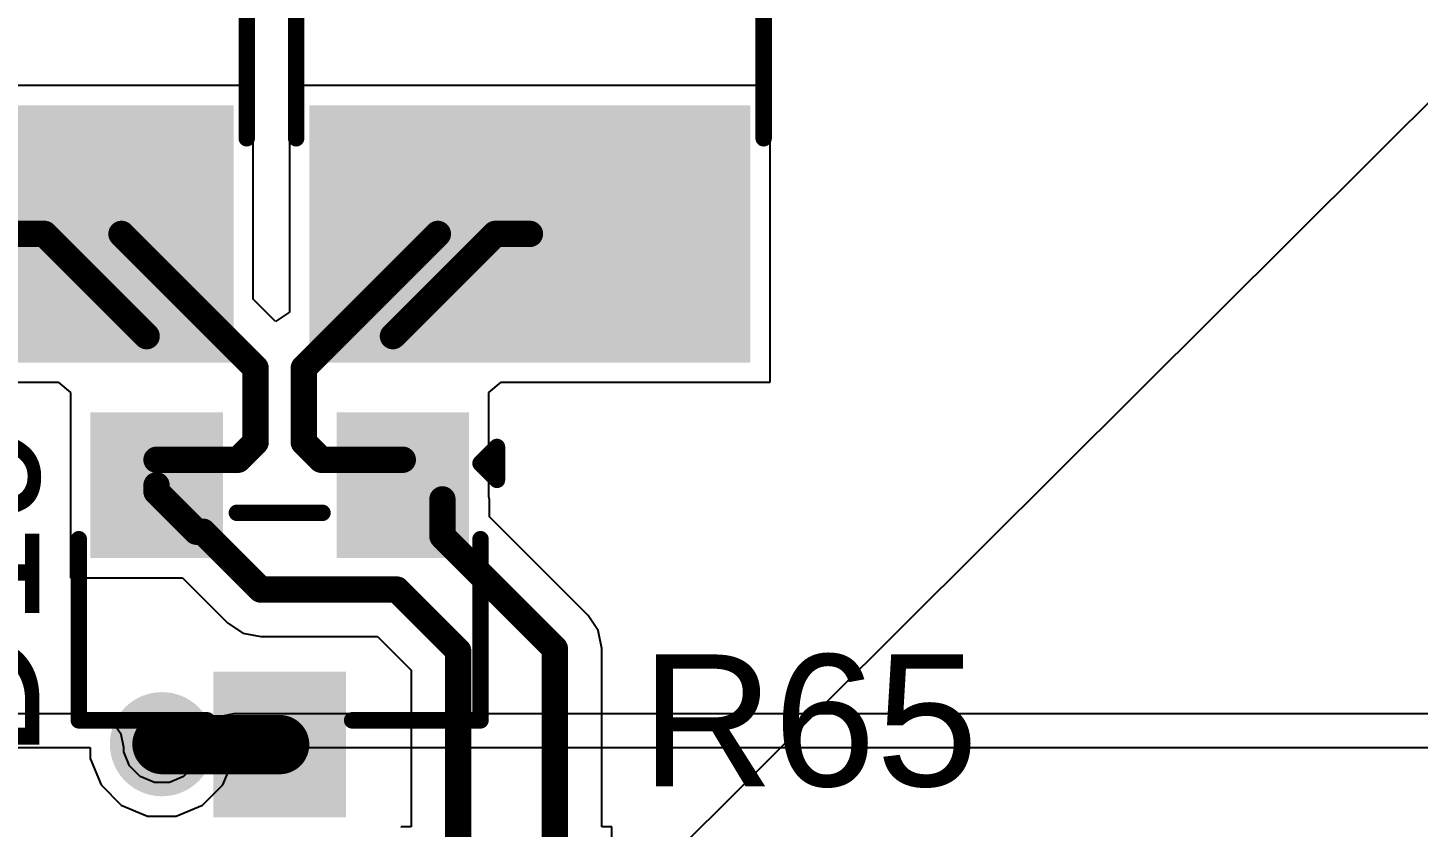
# Model space of a CAD drawing. Header units: millimetres. Extents: x 0 to 5423, y 0 to 5425.
# Drawn here: x 110.75 to 121.48, y 144.7 to 150.86 of the extents above; entities that cross this region are included whole.
import ezdxf

# ---------------------------------------------------------------- set-up
doc = ezdxf.new("R2010")
doc.units = ezdxf.units.MM
for name, color, linetype in [('BottomLayer', 5, 'Continuous'), ('BottomSolder', 6, 'Continuous'), ('TopLayer', 1, 'Continuous'), ('TopOverlay', 2, 'Continuous'), ('TopPaste', 8, 'Continuous'), ('TopSolder', 216, 'Continuous'), ('ViaHoleLayer', 16, 'Continuous')]:
    doc.layers.add(name, color=color, linetype=linetype)
doc.styles.add('Arial', font='', dxfattribs={"height": 0.2})
doc.styles.get('Arial').set_extended_font_data('Arial')

# ---------------------------------------------------------------- blocks, each defined once
blk = doc.blocks.new('F____1812__76')
at = {"layer": 'TopLayer'}
for points in [[(-3.37999959, 1.60000061), (-1.60000061, 1.60000061), (-1.60000061, -1.60000061), (-3.37999959, -1.60000061)], [(1.60000061, 1.60000061), (3.37999959, 1.60000061), (3.37999959, -1.60000061), (1.60000061, -1.60000061)]]:
    blk.add_hatch(color=1, dxfattribs=at).paths.add_polyline_path(points)
at = {"layer": 'TopPaste'}
for points in [[(-3.37999959, 1.60000061), (-1.60000061, 1.60000061), (-1.60000061, -1.60000061), (-3.37999959, -1.60000061)], [(1.60000061, 1.60000061), (3.37999959, 1.60000061), (3.37999959, -1.60000061), (1.60000061, -1.60000061)]]:
    blk.add_hatch(color=8, dxfattribs=at).paths.add_polyline_path(points)
at = {"layer": 'TopSolder'}
for points in [[(-3.48159959, 1.70160061), (-1.49840061, 1.70160061), (-1.49840061, -1.70160061), (-3.48159959, -1.70160061)], [(1.49840061, 1.70160061), (3.48159959, 1.70160061), (3.48159959, -1.70160061), (1.49840061, -1.70160061)]]:
    blk.add_hatch(color=216, dxfattribs=at).paths.add_polyline_path(points)
at = {"layer": 'TopOverlay', "const_width": 0.127}
for points in [[(-1.7526, 1.8034), (1.8542, 1.8034)], [(-1.7526, -1.8034), (1.8542, -1.8034)]]:
    blk.add_lwpolyline(points, dxfattribs=at)
at = {"layer": 'TopOverlay', "const_width": 0.0635}
for points in [[(-1.78435, 1.8034, 1), (-1.72085, 1.8034, 1)], [(1.82245, 1.8034, 1), (1.88595, 1.8034, 1)], [(-1.78435, -1.8034, 1), (-1.72085, -1.8034, 1)], [(1.82245, -1.8034, 1), (1.88595, -1.8034, 1)]]:
    blk.add_lwpolyline(points, format="xyb", close=True, dxfattribs=at)
blk = doc.blocks.new('F____1812__77')
at = {"layer": 'TopLayer'}
for points in [[(-3.37999959, 1.60000061), (-1.60000061, 1.60000061), (-1.60000061, -1.60000061), (-3.37999959, -1.60000061)], [(1.60000061, 1.60000061), (3.37999959, 1.60000061), (3.37999959, -1.60000061), (1.60000061, -1.60000061)]]:
    blk.add_hatch(color=1, dxfattribs=at).paths.add_polyline_path(points)
at = {"layer": 'TopPaste'}
for points in [[(-3.37999959, 1.60000061), (-1.60000061, 1.60000061), (-1.60000061, -1.60000061), (-3.37999959, -1.60000061)], [(1.60000061, 1.60000061), (3.37999959, 1.60000061), (3.37999959, -1.60000061), (1.60000061, -1.60000061)]]:
    blk.add_hatch(color=8, dxfattribs=at).paths.add_polyline_path(points)
at = {"layer": 'TopSolder'}
for points in [[(-3.48159959, 1.70160061), (-1.49840061, 1.70160061), (-1.49840061, -1.70160061), (-3.48159959, -1.70160061)], [(1.49840061, 1.70160061), (3.48159959, 1.70160061), (3.48159959, -1.70160061), (1.49840061, -1.70160061)]]:
    blk.add_hatch(color=216, dxfattribs=at).paths.add_polyline_path(points)
at = {"layer": 'TopOverlay', "const_width": 0.127}
for points in [[(-1.7526, 1.8034), (1.8542, 1.8034)], [(-1.7526, -1.8034), (1.8542, -1.8034)]]:
    blk.add_lwpolyline(points, dxfattribs=at)
at = {"layer": 'TopOverlay', "const_width": 0.0635}
for points in [[(-1.78435, 1.8034, 1), (-1.72085, 1.8034, 1)], [(1.82245, 1.8034, 1), (1.88595, 1.8034, 1)], [(-1.78435, -1.8034, 1), (-1.72085, -1.8034, 1)], [(1.82245, -1.8034, 1), (1.88595, -1.8034, 1)]]:
    blk.add_lwpolyline(points, format="xyb", close=True, dxfattribs=at)
blk = doc.blocks.new('SOT_23_80')
at = {"layer": 'TopLayer'}
for points in [[(-0.41000045, 1.46000089), (0.41000045, 1.46000089), (0.41000045, 0.54000019), (-0.41000045, 0.54000019)], [(-1.36000109, -0.54000019), (-0.54000019, -0.54000019), (-0.54000019, -1.46000089), (-1.36000109, -1.46000089)], [(0.54000019, -0.54000019), (1.36000109, -0.54000019), (1.36000109, -1.46000089), (0.54000019, -1.46000089)]]:
    blk.add_hatch(color=1, dxfattribs=at).paths.add_polyline_path(points)
at = {"layer": 'TopPaste'}
for points in [[(-0.41000045, 1.46000089), (0.41000045, 1.46000089), (0.41000045, 0.54000019), (-0.41000045, 0.54000019)], [(-1.36000109, -0.54000019), (-0.54000019, -0.54000019), (-0.54000019, -1.46000089), (-1.36000109, -1.46000089)], [(0.54000019, -0.54000019), (1.36000109, -0.54000019), (1.36000109, -1.46000089), (0.54000019, -1.46000089)]]:
    blk.add_hatch(color=8, dxfattribs=at).paths.add_polyline_path(points)
at = {"layer": 'TopSolder'}
for points in [[(-0.51160045, 1.56160089), (0.51160045, 1.56160089), (0.51160045, 0.43840019), (-0.51160045, 0.43840019)], [(-1.46160109, -0.43840019), (-0.43840019, -0.43840019), (-0.43840019, -1.56160089), (-1.46160109, -1.56160089)], [(0.43840019, -0.43840019), (1.46160109, -0.43840019), (1.46160109, -1.56160089), (0.43840019, -1.56160089)]]:
    blk.add_hatch(color=216, dxfattribs=at).paths.add_polyline_path(points)
at = {"layer": 'TopOverlay', "const_width": 0.127}
for points in [[(-0.5588, 0.8128), (-1.5494, 0.8128)], [(-1.5494, 0.8128), (-1.5494, -0.5841999999999999)], [(1.5494, 0.8128), (0.5588, 0.8128)], [(1.5494, 0.8128), (1.5494, -0.5841999999999999)], [(0.3302, -0.7874), (-0.3302, -0.7874)], [(-1.6764, -1.0414), (-1.6764, -1.2954)], [(-1.5494, -1.1684), (-1.6764, -1.0414)], [(-1.5494, -1.1684), (-1.6764, -1.2954)]]:
    blk.add_lwpolyline(points, dxfattribs=at)
at = {"layer": 'TopOverlay', "const_width": 0.0635}
for points in [[(-1.58115, 0.8128, 1), (-1.51765, 0.8128, 1)], [(-1.58115, 0.8128, 1), (-1.51765, 0.8128, 1)], [(-0.5905499999999999, 0.8128, 1), (-0.52705, 0.8128, 1)], [(0.52705, 0.8128, 1), (0.5905499999999999, 0.8128, 1)], [(1.51765, 0.8128, 1), (1.58115, 0.8128, 1)], [(1.51765, 0.8128, 1), (1.58115, 0.8128, 1)], [(-1.58115, -0.5841999999999999, 1), (-1.51765, -0.5841999999999999, 1)], [(1.51765, -0.5841999999999999, 1), (1.58115, -0.5841999999999999, 1)], [(-0.36195, -0.7874, 1), (-0.29845, -0.7874, 1)], [(0.29845, -0.7874, 1), (0.36195, -0.7874, 1)], [(-1.70815, -1.0414, 1), (-1.64465, -1.0414, 1)], [(-1.70815, -1.0414, 1), (-1.64465, -1.0414, 1)], [(-1.58115, -1.1684, 1), (-1.51765, -1.1684, 1)], [(-1.58115, -1.1684, 1), (-1.51765, -1.1684, 1)], [(-1.70815, -1.2954, 1), (-1.64465, -1.2954, 1)], [(-1.70815, -1.2954, 1), (-1.64465, -1.2954, 1)]]:
    blk.add_lwpolyline(points, format="xyb", close=True, dxfattribs=at)
blk = doc.blocks.new('P____PAK_SO_8_138')
at = {"layer": 'TopSolder'}
blk.add_line((2.62857742, -2.43887498), (-5398.322477399999, -5376.64347326), dxfattribs=at)

msp = doc.modelspace()

# ---------------------------------------------------------------- hatches: boundary and pattern name
at = {"layer": 'BottomLayer'}
h = msp.add_hatch(color=5, dxfattribs=at)
edge = h.paths.add_edge_path()
edge.add_arc((111.7854127, 145.3388127), 0.2999994, 0, 360)
at = {"layer": 'BottomSolder'}
h = msp.add_hatch(color=6, dxfattribs=at)
edge = h.paths.add_edge_path()
edge.add_arc((111.7854127, 145.3388127), 0.4015993999999999, 0, 360)
at = {"layer": 'TopLayer'}
h = msp.add_hatch(color=1, dxfattribs=at)
edge = h.paths.add_edge_path()
edge.add_arc((111.7854127, 145.3388127), 0.2999994, 0, 360)
at = {"layer": 'TopSolder'}
h = msp.add_hatch(color=216, dxfattribs=at)
edge = h.paths.add_edge_path()
edge.add_arc((111.7854127, 145.3388127), 0.4015993999999999, 0, 360)
at = {"layer": 'ViaHoleLayer'}
h = msp.add_hatch(color=16, dxfattribs=at)
edge = h.paths.add_edge_path()
edge.add_arc((111.7854127, 145.3388127), 0.1499997, 0, 360)

# ---------------------------------------------------------------- linework, layer by layer
at = {"layer": 'BottomLayer'}
for p, q in [((111.2314133, 145.57238602), (96.01285852, 145.57238602)), ((111.33051902, 145.55267308), (111.2314133, 145.57238602)), ((112.3394121, 145.57238602), (112.24030638, 145.55267308)), ((142.90521584, 145.57238856), (112.3394121, 145.57238602)), ((111.41453714, 145.496534), (111.33051902, 145.55267308)), ((111.47067622, 145.41251588), (111.41453714, 145.496534)), ((112.15628826, 145.496534), (112.10014918, 145.41251588)), ((112.24030638, 145.55267308), (112.15628826, 145.496534)), ((111.49038916, 145.31341016), (111.47067622, 145.41251588)), ((112.10014918, 145.41251588), (112.08043624, 145.31341016)), ((96.01285852, 145.31341016), (111.2314133, 145.31341016)), ((111.2314133, 145.31341016), (111.2314133, 145.2286148)), ((111.49038916, 145.28012854), (111.49038916, 145.31341016)), ((111.53530398, 145.17169594), (111.49038916, 145.28012854)), ((112.08043624, 145.28012854), (112.03552142, 145.17169594)), ((112.08043624, 145.31341016), (112.08043624, 145.28012854)), ((112.3394121, 145.31341016), (143.1641917, 145.3134127)), ((112.3394121, 145.2286148), (112.3394121, 145.31341016)), ((111.2314133, 145.2286148), (111.315754, 145.02499824)), ((111.61829594, 145.08870398), (111.53530398, 145.17169594)), ((112.03552142, 145.17169594), (111.95252946, 145.08870398)), ((112.2550714, 145.02499824), (112.3394121, 145.2286148)), ((111.315754, 145.02499824), (111.47159824, 144.869154)), ((111.72672854, 145.04378916), (111.61829594, 145.08870398)), ((111.84409686, 145.04378916), (111.72672854, 145.04378916)), ((111.95252946, 145.08870398), (111.84409686, 145.04378916)), ((112.09922716, 144.869154), (112.2550714, 145.02499824)), ((111.47159824, 144.869154), (111.6752148, 144.7848133)), ((111.8956106, 144.7848133), (112.09922716, 144.869154)), ((111.6752148, 144.7848133), (111.8956106, 144.7848133))]:
    msp.add_line(p, q, dxfattribs=at)
at = {"layer": 'TopLayer'}
for p, q in [((112.49027286, 150.41765192), (108.78227418, 150.41765192)), ((112.49027286, 148.76940274), (112.49027286, 150.41765192)), ((116.47807286, 150.41765192), (112.77007418, 150.41765192)), ((112.77007418, 150.41765192), (112.77007418, 148.66920736)), ((116.47807286, 148.12965548), (116.47807286, 150.41765192)), ((112.661319, 148.5983566), (112.49027286, 148.76940274)), ((112.77007418, 148.66920736), (112.661319, 148.5983566)), ((108.78227418, 148.12965548), (110.98585372, 148.12965548)), ((110.98585372, 148.12965548), (111.0796737, 148.04954896)), ((111.0796737, 148.04954896), (111.0796737, 146.62155334)), ((114.30767334, 148.04954896), (114.40149332, 148.12965548)), ((114.30767334, 147.24718328), (114.30767334, 148.04954896)), ((114.40149332, 148.12965548), (116.47807286, 148.12965548)), ((114.3117856, 147.22651022), (114.30767334, 147.24718328)), ((114.3117856, 147.09312466), (114.3117856, 147.22651022)), ((115.07266038, 146.33224988), (114.3117856, 147.09312466)), ((111.0796737, 146.62155334), (111.94492216, 146.62155334)), ((111.94492216, 146.62155334), (112.29195728, 146.27452076)), ((115.15125306, 146.21462248), (115.07266038, 146.33224988)), ((112.29195728, 146.27452076), (112.29196236, 146.27451314)), ((112.29196236, 146.27451314), (112.40958976, 146.19592046)), ((115.17885524, 146.07587498), (115.15125306, 146.21462248)), ((112.40958976, 146.19592046), (112.54833726, 146.16831828)), ((112.54833726, 146.16831828), (112.54834996, 146.16832082)), ((112.54834996, 146.16832082), (113.44831768, 146.16832082)), ((113.44831768, 146.16832082), (113.70804284, 145.9085982)), ((115.1788527, 146.07586228), (115.17885524, 146.07587498)), ((115.1788527, 144.70055134), (115.1788527, 146.07586228)), ((113.70804284, 145.9085982), (113.70804284, 144.70055134)), ((113.70804284, 144.70055134), (113.6316117, 144.70055134)), ((113.6316117, 144.70055134), (113.6316117, 144.69725188)), ((115.2554464, 144.70055134), (115.1788527, 144.70055134)), ((115.2554464, 143.92255442), (115.2554464, 144.70055134))]:
    msp.add_line(p, q, dxfattribs=at)
for points, const_width in [([(110.63627352, 149.2736537), (110.87907212, 149.2736537)], 0.2032), ([(110.87907212, 149.2736537), (111.66747288, 148.48525294)], 0.2032), ([(111.47327464, 149.2736537), (112.50790554, 148.2390228)], 0.2032), ([(112.8794415, 148.2390228), (113.9140724, 149.2736537)], 0.2032), ([(113.56747416, 148.48525294), (114.35587492, 149.2736537)], 0.2032), ([(114.35587492, 149.2736537), (114.62407352, 149.2736537)], 0.2032), ([(112.50790554, 147.66708592), (112.50790554, 148.2390228)], 0.2032), ([(112.8794415, 147.66708592), (112.8794415, 148.2390228)], 0.2032), ([(112.37287406, 147.53205444), (112.50790554, 147.66708592)], 0.2032), ([(112.8794415, 147.66708592), (113.01447298, 147.53205444)], 0.2032), ([(111.74367288, 147.53205444), (112.37287406, 147.53205444)], 0.2032), ([(113.01447298, 147.53205444), (113.64367416, 147.53205444)], 0.2032), ([(111.74367288, 147.28555252), (111.74367288, 147.33555242)], 0.2032), ([(111.74367288, 147.28555252), (112.0520746, 146.9771508)], 0.2032), ([(113.94921838, 146.94294208), (113.94921838, 147.22651022)], 0.2032), ([(112.0520746, 146.9771508), (112.1020745, 146.9771508)], 0.2032), ([(112.1020745, 146.9771508), (112.54833726, 146.53088804)], 0.2032), ([(113.94921838, 146.94294208), (114.81628548, 146.07587498)], 0.2032), ([(112.54833726, 146.53088804), (113.59850026, 146.53088804)], 0.2032), ([(113.59850026, 146.53088804), (114.07061006, 146.05877824)], 0.2032), ([(114.07061006, 144.31155288), (114.07061006, 146.05877824)], 0.2032), ([(114.81628548, 144.34149186), (114.81628548, 146.07587498)], 0.2032), ([(111.7854127, 145.3388127), (111.78867406, 145.33555134)], 0.4571999999999999), ([(111.78867406, 145.33555134), (112.69367352, 145.33555134)], 0.4571999999999999)]:
    msp.add_lwpolyline(points, dxfattribs=dict(at, const_width=const_width))
for points, const_width in [([(110.82827212, 149.2736537, 1), (110.92987212, 149.2736537, 1)], 0.1016), ([(110.82827212, 149.2736537, 1), (110.92987212, 149.2736537, 1)], 0.1016), ([(111.42247464, 149.2736537, 1), (111.52407464, 149.2736537, 1)], 0.1016), ([(113.8632724, 149.2736537, 1), (113.9648724, 149.2736537, 1)], 0.1016), ([(114.30507492, 149.2736537, 1), (114.40667492, 149.2736537, 1)], 0.1016), ([(114.30507492, 149.2736537, 1), (114.40667492, 149.2736537, 1)], 0.1016), ([(114.57327352, 149.2736537, 1), (114.67487352, 149.2736537, 1)], 0.1016), ([(111.61667288, 148.48525294, 1), (111.71827288, 148.48525294, 1)], 0.1016), ([(113.51667416, 148.48525294, 1), (113.61827416, 148.48525294, 1)], 0.1016), ([(112.45710554, 148.2390228, 1), (112.55870554, 148.2390228, 1)], 0.1016), ([(112.45710554, 148.2390228, 1), (112.55870554, 148.2390228, 1)], 0.1016), ([(112.8286415, 148.2390228, 1), (112.9302415, 148.2390228, 1)], 0.1016), ([(112.8286415, 148.2390228, 1), (112.9302415, 148.2390228, 1)], 0.1016), ([(112.45710554, 147.66708592, 1), (112.55870554, 147.66708592, 1)], 0.1016), ([(112.45710554, 147.66708592, 1), (112.55870554, 147.66708592, 1)], 0.1016), ([(112.8286415, 147.66708592, 1), (112.9302415, 147.66708592, 1)], 0.1016), ([(112.8286415, 147.66708592, 1), (112.9302415, 147.66708592, 1)], 0.1016), ([(111.69287288, 147.53205444, 1), (111.79447288, 147.53205444, 1)], 0.1016), ([(112.32207406, 147.53205444, 1), (112.42367406, 147.53205444, 1)], 0.1016), ([(112.32207406, 147.53205444, 1), (112.42367406, 147.53205444, 1)], 0.1016), ([(112.96367298, 147.53205444, 1), (113.06527298, 147.53205444, 1)], 0.1016), ([(112.96367298, 147.53205444, 1), (113.06527298, 147.53205444, 1)], 0.1016), ([(113.59287416, 147.53205444, 1), (113.69447416, 147.53205444, 1)], 0.1016), ([(111.69287288, 147.33555242, 1), (111.79447288, 147.33555242, 1)], 0.1016), ([(111.69287288, 147.28555252, 1), (111.79447288, 147.28555252, 1)], 0.1016), ([(111.69287288, 147.28555252, 1), (111.79447288, 147.28555252, 1)], 0.1016), ([(113.89841838, 147.22651022, 1), (114.00001838, 147.22651022, 1)], 0.1016), ([(112.0012746, 146.9771508, 1), (112.1028746, 146.9771508, 1)], 0.1016), ([(112.0012746, 146.9771508, 1), (112.1028746, 146.9771508, 1)], 0.1016), ([(112.0512745, 146.9771508, 1), (112.1528745, 146.9771508, 1)], 0.1016), ([(112.0512745, 146.9771508, 1), (112.1528745, 146.9771508, 1)], 0.1016), ([(113.89841838, 146.94294208, 1), (114.00001838, 146.94294208, 1)], 0.1016), ([(113.89841838, 146.94294208, 1), (114.00001838, 146.94294208, 1)], 0.1016), ([(112.49753726, 146.53088804, 1), (112.59913726, 146.53088804, 1)], 0.1016), ([(112.49753726, 146.53088804, 1), (112.59913726, 146.53088804, 1)], 0.1016), ([(113.54770026, 146.53088804, 1), (113.64930026, 146.53088804, 1)], 0.1016), ([(113.54770026, 146.53088804, 1), (113.64930026, 146.53088804, 1)], 0.1016), ([(114.01981006, 146.05877824, 1), (114.12141006, 146.05877824, 1)], 0.1016), ([(114.01981006, 146.05877824, 1), (114.12141006, 146.05877824, 1)], 0.1016), ([(114.76548548, 146.07587498, 1), (114.86708548, 146.07587498, 1)], 0.1016), ([(114.76548548, 146.07587498, 1), (114.86708548, 146.07587498, 1)], 0.1016), ([(111.6711127, 145.3388127, 1), (111.8997127, 145.3388127, 1)], 0.2286), ([(111.67437406, 145.33555134, 1), (111.90297406, 145.33555134, 1)], 0.2286), ([(111.67437406, 145.33555134, 1), (111.90297406, 145.33555134, 1)], 0.2286), ([(112.57937352, 145.33555134, 1), (112.80797352, 145.33555134, 1)], 0.2286)]:
    msp.add_lwpolyline(points, format="xyb", close=True, dxfattribs=dict(at, const_width=const_width))

# ---------------------------------------------------------------- block references
for name, p, rotation in [('P____PAK_SO_8_138', (24.4348127, 48.5902127), 180), ('F____1812__77', (110.63627352, 151.7636538), 90), ('F____1812__76', (114.62407352, 151.7636538), 90), ('SOT_23_80', (112.69367352, 146.33555188), 180)]:
    msp.add_blockref(name, p, dxfattribs=dict(rotation=rotation))

# ---------------------------------------------------------------- texts
at = {"layer": 'TopOverlay', "style": 'Arial'}
msp.add_text('D19', height=1.016, rotation=90, dxfattribs=at).set_placement((110.83930842, 145.21836336))
msp.add_text('R65', height=1.016, dxfattribs=at).set_placement((115.47948202, 145.01491698))

doc.saveas('drawing.dxf')
